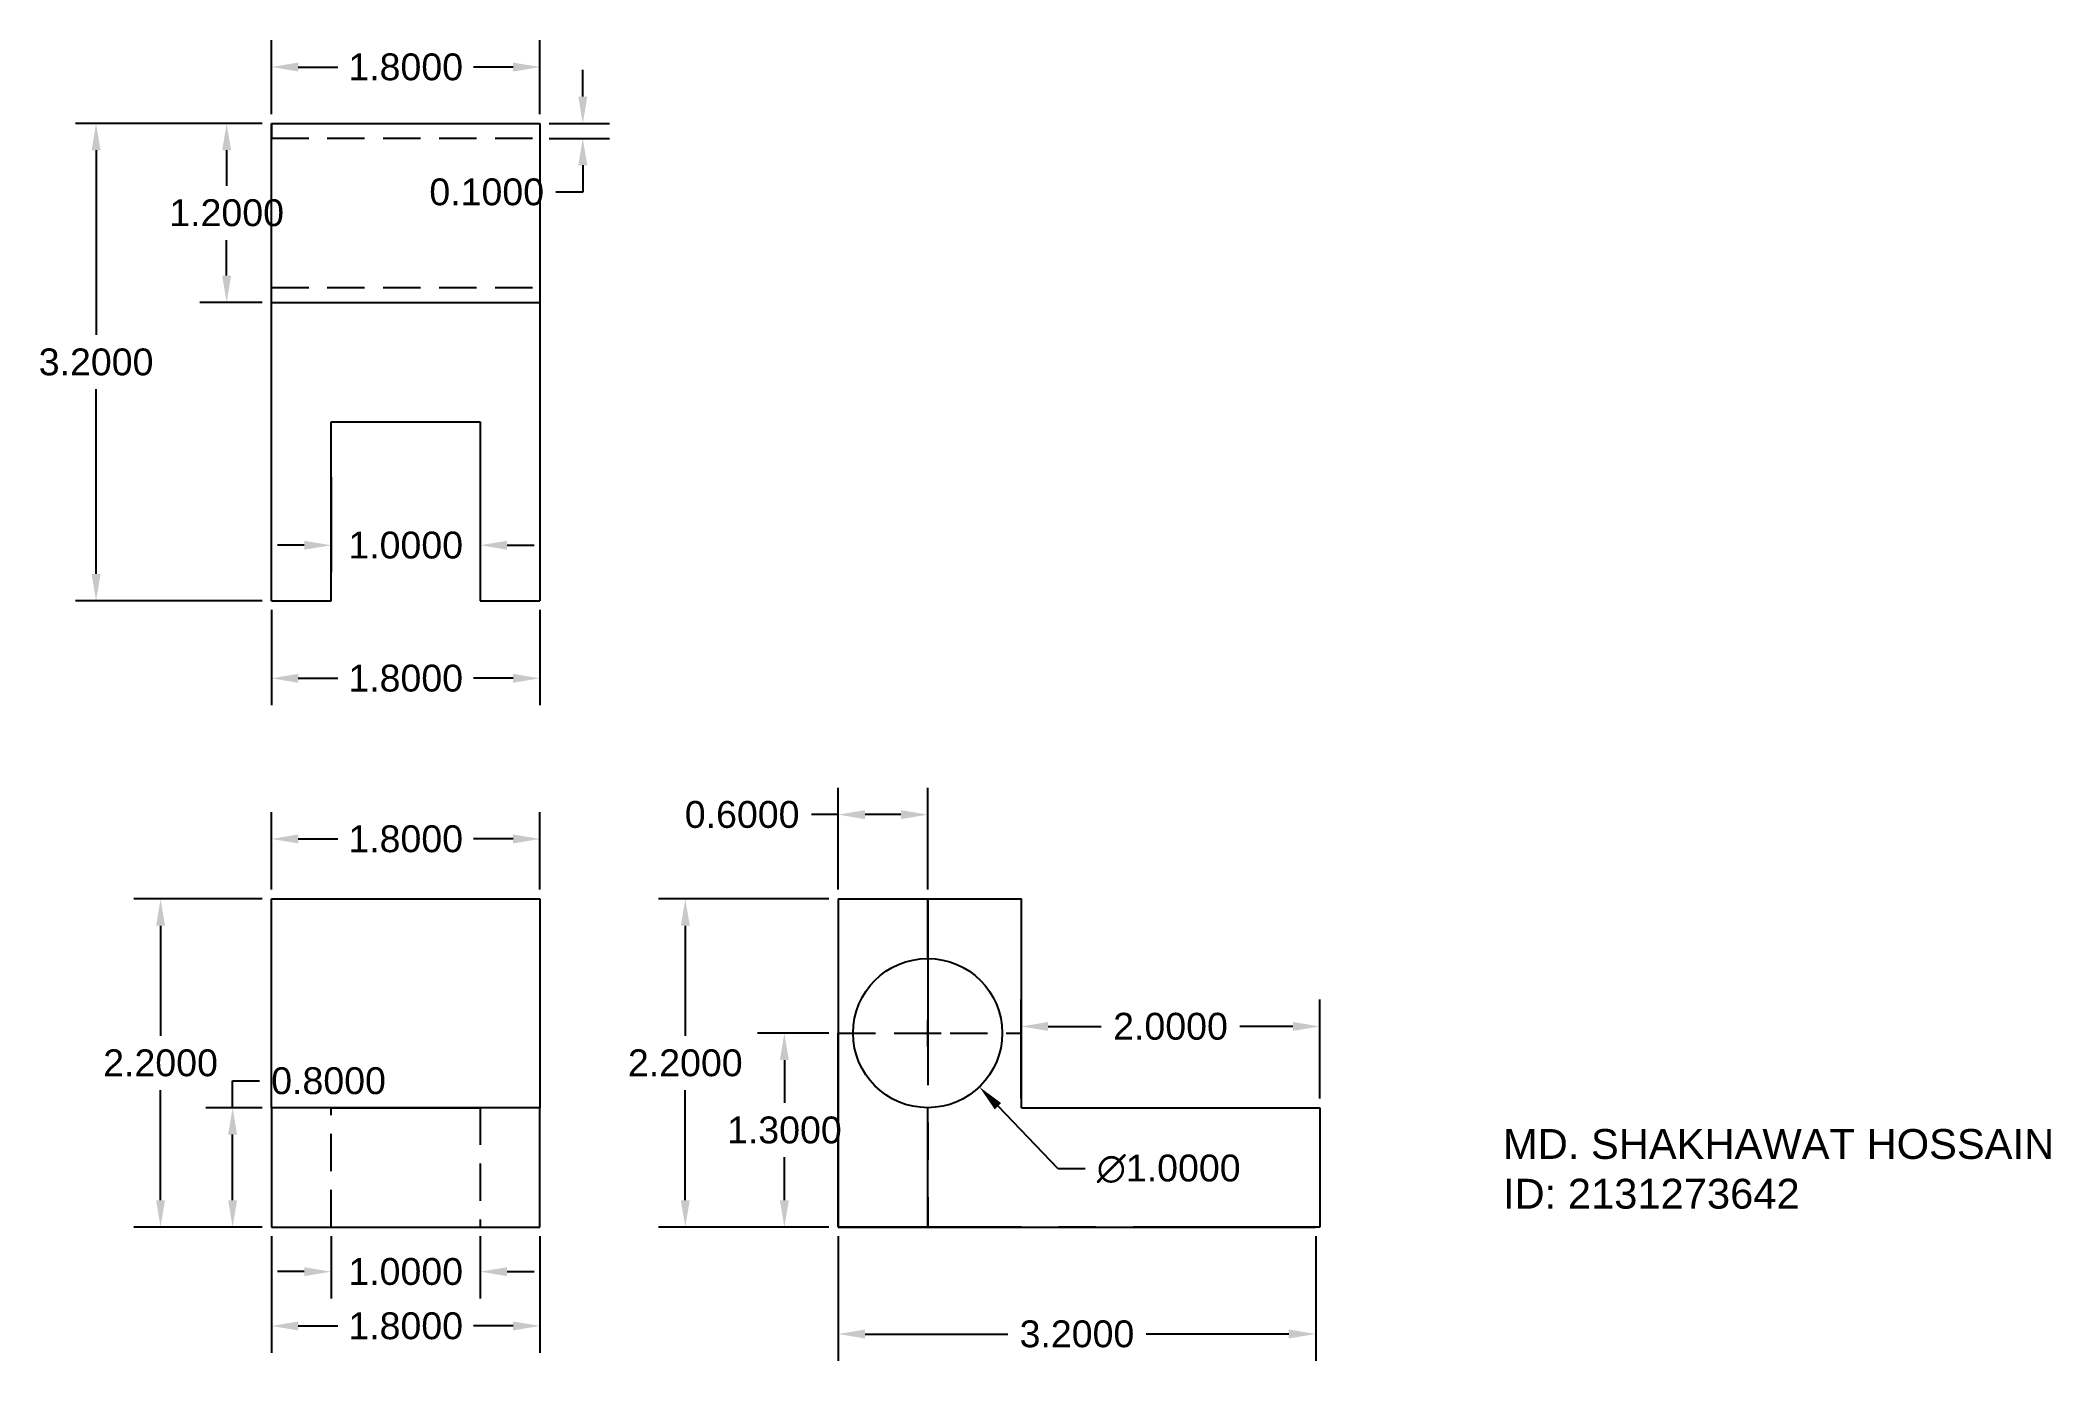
# Model space of a CAD drawing. Header units: inches. Extents: x -1505.1 to -1491.6, y 371.8 to 380.7.
import ezdxf

# ---------------------------------------------------------------- set-up
doc = ezdxf.new("R2010")
doc.units = ezdxf.units.IN
doc.header["$MEASUREMENT"] = 0
doc.linetypes.add('CENTER', pattern=[2, 1.25, -0.25, 0.25, -0.25])
doc.linetypes.add('HIDDEN', pattern=[0.375, 0.25, -0.125])
doc.styles.get("Standard").update_dxf_attribs({"font": 'arial.ttf'})
doc.dimstyles.get("Standard").update_dxf_attribs({"dimtxt": 0.18, "dimasz": 0.18, "dimexe": 0.18, "dimexo": 0.0625, "dimgap": 0.09, "dimtad": 0, "dimtih": 1, "dimtoh": 1, "dimdec": 4, "dimzin": 0, "dimdsep": 46, "dimtxsty": 'Standard', "dimcen": 0.09, "dimclrd": 4, "dimclre": 4, "dimadec": 0, "dimazin": 0, "dimtfac": 1, "dimtdec": 4, "dimtofl": 0, "dimtmove": 0, "dimatfit": 3, "dimfxl": 1, "dimtolj": 1, "dimtzin": 0, "dimarcsym": 0})

# ---------------------------------------------------------------- blocks, each defined once
blk = doc.blocks.new('*D1')
at = {"color": 4, "linetype": 'CENTER', "lineweight": -2, "transparency": 16777216}
for p, q in [((-1503.509, 376.865), (-1503.509, 376.227)), ((-1501.709, 376.865), (-1501.709, 376.227)), ((-1503.329, 376.407), (-1503.064, 376.407)), ((-1501.889, 376.407), (-1502.154, 376.407))]:
    blk.add_line(p, q, dxfattribs=at)
at = {"color": 4, "linetype": 'CENTER', "transparency": 16777216}
for points in [[(-1503.329, 376.437), (-1503.329, 376.377), (-1503.509, 376.407)], [(-1501.889, 376.437), (-1501.889, 376.377), (-1501.709, 376.407)]]:
    blk.add_solid(points, dxfattribs=at)
at = {"layer": 'Defpoints', "color": 0, "linetype": 'CENTER', "transparency": 16777216}
for p in [(-1503.509, 376.927), (-1501.709, 376.927), (-1501.709, 376.407)]:
    blk.add_point(p, dxfattribs=at)
at = {"color": 0, "linetype": 'CENTER', "transparency": 16777216, "insert": (-1502.609, 376.407), "char_height": 0.18, "attachment_point": 5}
blk.add_mtext('\\A1;1.8000', dxfattribs=at)
blk = doc.blocks.new('*D2')
at = {"color": 4, "linetype": 'CENTER', "lineweight": -2, "transparency": 16777216}
for p, q in [((-1503.109, 377.755), (-1503.109, 377.119)), ((-1502.109, 377.755), (-1502.109, 377.119)), ((-1503.289, 377.299), (-1503.469, 377.299)), ((-1501.929, 377.299), (-1501.749, 377.299))]:
    blk.add_line(p, q, dxfattribs=at)
at = {"color": 4, "linetype": 'CENTER', "transparency": 16777216}
for points in [[(-1503.289, 377.329), (-1503.289, 377.269), (-1503.109, 377.299)], [(-1501.929, 377.329), (-1501.929, 377.269), (-1502.109, 377.299)]]:
    blk.add_solid(points, dxfattribs=at)
at = {"layer": 'Defpoints', "color": 0, "linetype": 'CENTER', "transparency": 16777216}
for p in [(-1503.109, 377.817), (-1502.109, 377.817), (-1502.109, 377.299)]:
    blk.add_point(p, dxfattribs=at)
at = {"color": 0, "linetype": 'CENTER', "transparency": 16777216, "insert": (-1502.609, 377.299), "char_height": 0.18, "attachment_point": 5}
blk.add_mtext('\\A1;1.0000', dxfattribs=at)
blk = doc.blocks.new('*D3')
at = {"color": 4, "linetype": 'CENTER', "lineweight": -2, "transparency": 16777216}
for p, q in [((-1499.71, 372.666), (-1499.71, 371.831)), ((-1496.51, 372.666), (-1496.51, 371.831)), ((-1499.53, 372.011), (-1498.574, 372.011)), ((-1496.69, 372.011), (-1497.647, 372.011))]:
    blk.add_line(p, q, dxfattribs=at)
at = {"color": 4, "linetype": 'CENTER', "transparency": 16777216}
for points in [[(-1499.53, 372.041), (-1499.53, 371.981), (-1499.71, 372.011)], [(-1496.69, 372.041), (-1496.69, 371.981), (-1496.51, 372.011)]]:
    blk.add_solid(points, dxfattribs=at)
at = {"layer": 'Defpoints', "color": 0, "linetype": 'CENTER', "transparency": 16777216}
for p in [(-1499.71, 372.728), (-1496.51, 372.728), (-1496.51, 372.011)]:
    blk.add_point(p, dxfattribs=at)
at = {"color": 0, "linetype": 'CENTER', "transparency": 16777216, "insert": (-1498.11, 372.011), "char_height": 0.18, "attachment_point": 5}
blk.add_mtext('\\A1;3.2000', dxfattribs=at)
blk = doc.blocks.new('*D4')
at = {"color": 4, "linetype": 'CENTER', "lineweight": -2, "transparency": 16777216}
for p, q in [((-1499.773, 374.028), (-1500.251, 374.028)), ((-1500.071, 373.848), (-1500.071, 373.56)), ((-1500.071, 372.908), (-1500.071, 373.196)), ((-1499.773, 372.728), (-1500.251, 372.728))]:
    blk.add_line(p, q, dxfattribs=at)
at = {"color": 4, "linetype": 'CENTER', "transparency": 16777216}
for points in [[(-1500.101, 373.848), (-1500.041, 373.848), (-1500.071, 374.028)], [(-1500.101, 372.908), (-1500.041, 372.908), (-1500.071, 372.728)]]:
    blk.add_solid(points, dxfattribs=at)
at = {"layer": 'Defpoints', "color": 0, "linetype": 'CENTER', "transparency": 16777216}
for p in [(-1499.71, 374.028), (-1500.071, 372.728), (-1499.71, 372.728)]:
    blk.add_point(p, dxfattribs=at)
at = {"color": 0, "linetype": 'CENTER', "transparency": 16777216, "insert": (-1500.071, 373.378), "char_height": 0.18, "attachment_point": 5}
blk.add_mtext('\\A1;1.3000', dxfattribs=at)
blk = doc.blocks.new('*D5')
at = {"color": 4, "linetype": 'CENTER', "lineweight": -2, "transparency": 16777216}
for p, q in [((-1499.773, 374.928), (-1500.915, 374.928)), ((-1500.735, 374.748), (-1500.735, 374.01)), ((-1500.735, 372.908), (-1500.735, 373.646)), ((-1499.773, 372.728), (-1500.915, 372.728))]:
    blk.add_line(p, q, dxfattribs=at)
at = {"color": 4, "linetype": 'CENTER', "transparency": 16777216}
for points in [[(-1500.765, 374.748), (-1500.705, 374.748), (-1500.735, 374.928)], [(-1500.765, 372.908), (-1500.705, 372.908), (-1500.735, 372.728)]]:
    blk.add_solid(points, dxfattribs=at)
at = {"layer": 'Defpoints', "color": 0, "linetype": 'CENTER', "transparency": 16777216}
for p in [(-1499.71, 374.928), (-1500.735, 372.728), (-1499.71, 372.728)]:
    blk.add_point(p, dxfattribs=at)
at = {"color": 0, "linetype": 'CENTER', "transparency": 16777216, "insert": (-1500.735, 373.828), "char_height": 0.18, "attachment_point": 5}
blk.add_mtext('\\A1;2.2000', dxfattribs=at)
blk = doc.blocks.new('*D6')
at = {"color": 4, "linetype": 'CENTER', "lineweight": -2, "transparency": 16777216}
for p, q in [((-1499.71, 374.991), (-1499.71, 375.673)), ((-1499.11, 374.991), (-1499.11, 375.673)), ((-1499.71, 375.493), (-1499.89, 375.493)), ((-1499.29, 375.493), (-1499.53, 375.493))]:
    blk.add_line(p, q, dxfattribs=at)
at = {"color": 4, "linetype": 'CENTER', "transparency": 16777216}
for points in [[(-1499.53, 375.523), (-1499.53, 375.463), (-1499.71, 375.493)], [(-1499.29, 375.523), (-1499.29, 375.463), (-1499.11, 375.493)]]:
    blk.add_solid(points, dxfattribs=at)
at = {"layer": 'Defpoints', "color": 0, "linetype": 'CENTER', "transparency": 16777216}
for p in [(-1499.71, 375.493), (-1499.71, 374.928), (-1499.11, 374.928)]:
    blk.add_point(p, dxfattribs=at)
at = {"color": 0, "linetype": 'CENTER', "transparency": 16777216, "insert": (-1500.354, 375.493), "char_height": 0.18, "attachment_point": 5}
blk.add_mtext('\\A1;0.6000', dxfattribs=at)
blk = doc.blocks.new('*D7')
at = {"color": 4, "linetype": 'CENTER', "lineweight": -2, "transparency": 16777216}
for p, q in [((-1499.11, 373.938), (-1499.11, 374.118)), ((-1499.2, 374.028), (-1499.02, 374.028)), ((-1498.236, 373.118), (-1498.639, 373.538)), ((-1498.056, 373.118), (-1498.236, 373.118))]:
    blk.add_line(p, q, dxfattribs=at)
at = {"color": 4, "linetype": 'CENTER', "transparency": 16777216}
blk.add_solid([(-1498.618, 373.559), (-1498.661, 373.517), (-1498.764, 373.668)], dxfattribs=at)
at = {"layer": 'Defpoints', "color": 0, "linetype": 'CENTER', "transparency": 16777216}
for p in [(-1499.457, 374.389), (-1498.764, 373.668)]:
    blk.add_point(p, dxfattribs=at)
at = {"color": 0, "linetype": 'CENTER', "transparency": 16777216, "insert": (-1497.495, 373.118), "char_height": 0.18, "attachment_point": 5}
blk.add_mtext('\\A1;∅1.0000', dxfattribs=at)
blk = doc.blocks.new('*D8')
at = {"color": 4, "linetype": 'CENTER', "lineweight": -2, "transparency": 16777216}
for p, q in [((-1498.483, 373.591), (-1498.483, 374.253)), ((-1496.483, 373.591), (-1496.483, 374.253)), ((-1498.303, 374.073), (-1497.948, 374.073)), ((-1496.663, 374.073), (-1497.018, 374.073))]:
    blk.add_line(p, q, dxfattribs=at)
at = {"color": 4, "linetype": 'CENTER', "transparency": 16777216}
for points in [[(-1498.303, 374.103), (-1498.303, 374.043), (-1498.483, 374.073)], [(-1496.663, 374.103), (-1496.663, 374.043), (-1496.483, 374.073)]]:
    blk.add_solid(points, dxfattribs=at)
at = {"layer": 'Defpoints', "color": 0, "linetype": 'CENTER', "transparency": 16777216}
for p in [(-1496.483, 374.073), (-1498.483, 373.528), (-1496.483, 373.528)]:
    blk.add_point(p, dxfattribs=at)
at = {"color": 0, "linetype": 'CENTER', "transparency": 16777216, "insert": (-1497.483, 374.073), "char_height": 0.18, "attachment_point": 5}
blk.add_mtext('\\A1;2.0000', dxfattribs=at)
blk = doc.blocks.new('*D9')
at = {"color": 4, "linetype": 'CENTER', "lineweight": -2, "transparency": 16777216}
for p, q in [((-1503.509, 374.991), (-1503.509, 375.51)), ((-1501.709, 374.991), (-1501.709, 375.51)), ((-1503.329, 375.33), (-1503.064, 375.33)), ((-1501.889, 375.33), (-1502.154, 375.33))]:
    blk.add_line(p, q, dxfattribs=at)
at = {"color": 4, "linetype": 'CENTER', "transparency": 16777216}
for points in [[(-1503.329, 375.36), (-1503.329, 375.3), (-1503.509, 375.33)], [(-1501.889, 375.36), (-1501.889, 375.3), (-1501.709, 375.33)]]:
    blk.add_solid(points, dxfattribs=at)
at = {"layer": 'Defpoints', "color": 0, "linetype": 'CENTER', "transparency": 16777216}
for p in [(-1501.709, 375.33), (-1503.509, 374.928), (-1501.709, 374.928)]:
    blk.add_point(p, dxfattribs=at)
at = {"color": 0, "linetype": 'CENTER', "transparency": 16777216, "insert": (-1502.609, 375.33), "char_height": 0.18, "attachment_point": 5}
blk.add_mtext('\\A1;1.8000', dxfattribs=at)
blk = doc.blocks.new('*D10')
at = {"color": 4, "linetype": 'CENTER', "lineweight": -2, "transparency": 16777216}
for p, q in [((-1503.509, 380.19), (-1503.509, 380.685)), ((-1501.709, 380.19), (-1501.709, 380.685)), ((-1503.329, 380.505), (-1503.064, 380.505)), ((-1501.889, 380.505), (-1502.154, 380.505))]:
    blk.add_line(p, q, dxfattribs=at)
at = {"color": 4, "linetype": 'CENTER', "transparency": 16777216}
for points in [[(-1503.329, 380.535), (-1503.329, 380.475), (-1503.509, 380.505)], [(-1501.889, 380.535), (-1501.889, 380.475), (-1501.709, 380.505)]]:
    blk.add_solid(points, dxfattribs=at)
at = {"layer": 'Defpoints', "color": 0, "linetype": 'CENTER', "transparency": 16777216}
for p in [(-1501.709, 380.505), (-1503.509, 380.127), (-1501.709, 380.127)]:
    blk.add_point(p, dxfattribs=at)
at = {"color": 0, "linetype": 'CENTER', "transparency": 16777216, "insert": (-1502.609, 380.505), "char_height": 0.18, "attachment_point": 5}
blk.add_mtext('\\A1;1.8000', dxfattribs=at)
blk = doc.blocks.new('*D11')
at = {"color": 4, "linetype": 'CENTER', "lineweight": -2, "transparency": 16777216}
for p, q in [((-1503.572, 380.127), (-1503.989, 380.127)), ((-1503.809, 379.947), (-1503.809, 379.709)), ((-1503.809, 379.107), (-1503.809, 379.345)), ((-1503.572, 378.927), (-1503.989, 378.927))]:
    blk.add_line(p, q, dxfattribs=at)
at = {"color": 4, "linetype": 'CENTER', "transparency": 16777216}
for points in [[(-1503.839, 379.947), (-1503.779, 379.947), (-1503.809, 380.127)], [(-1503.839, 379.107), (-1503.779, 379.107), (-1503.809, 378.927)]]:
    blk.add_solid(points, dxfattribs=at)
at = {"layer": 'Defpoints', "color": 0, "linetype": 'CENTER', "transparency": 16777216}
for p in [(-1503.509, 380.127), (-1503.809, 378.927), (-1503.509, 378.927)]:
    blk.add_point(p, dxfattribs=at)
at = {"color": 0, "linetype": 'CENTER', "transparency": 16777216, "insert": (-1503.809, 379.527), "char_height": 0.18, "attachment_point": 5}
blk.add_mtext('\\A1;1.2000', dxfattribs=at)
blk = doc.blocks.new('*D12')
at = {"color": 4, "linetype": 'CENTER', "lineweight": -2, "transparency": 16777216}
for p, q in [((-1503.572, 380.127), (-1504.864, 380.127)), ((-1504.684, 379.947), (-1504.684, 378.709)), ((-1504.684, 377.107), (-1504.684, 378.345)), ((-1503.572, 376.927), (-1504.864, 376.927))]:
    blk.add_line(p, q, dxfattribs=at)
at = {"color": 4, "linetype": 'CENTER', "transparency": 16777216}
for points in [[(-1504.714, 379.947), (-1504.654, 379.947), (-1504.684, 380.127)], [(-1504.714, 377.107), (-1504.654, 377.107), (-1504.684, 376.927)]]:
    blk.add_solid(points, dxfattribs=at)
at = {"layer": 'Defpoints', "color": 0, "linetype": 'CENTER', "transparency": 16777216}
for p in [(-1503.509, 380.127), (-1504.684, 376.927), (-1503.509, 376.927)]:
    blk.add_point(p, dxfattribs=at)
at = {"color": 0, "linetype": 'CENTER', "transparency": 16777216, "insert": (-1504.684, 378.527), "char_height": 0.18, "attachment_point": 5}
blk.add_mtext('\\A1;3.2000', dxfattribs=at)
blk = doc.blocks.new('*D13')
at = {"color": 4, "linetype": 'CENTER', "lineweight": -2, "transparency": 16777216}
for p, q in [((-1503.769, 373.528), (-1503.769, 373.708)), ((-1503.769, 373.708), (-1503.589, 373.708)), ((-1503.572, 373.528), (-1503.949, 373.528)), ((-1503.769, 372.908), (-1503.769, 373.348)), ((-1503.572, 372.728), (-1503.949, 372.728))]:
    blk.add_line(p, q, dxfattribs=at)
at = {"color": 4, "linetype": 'CENTER', "transparency": 16777216}
for points in [[(-1503.799, 373.348), (-1503.739, 373.348), (-1503.769, 373.528)], [(-1503.799, 372.908), (-1503.739, 372.908), (-1503.769, 372.728)]]:
    blk.add_solid(points, dxfattribs=at)
at = {"layer": 'Defpoints', "color": 0, "linetype": 'CENTER', "transparency": 16777216}
for p in [(-1503.769, 373.528), (-1503.509, 373.528), (-1503.509, 372.728)]:
    blk.add_point(p, dxfattribs=at)
at = {"color": 0, "linetype": 'CENTER', "transparency": 16777216, "insert": (-1503.126, 373.708), "char_height": 0.18, "attachment_point": 5}
blk.add_mtext('\\A1;0.8000', dxfattribs=at)
blk = doc.blocks.new('*D14')
at = {"color": 4, "linetype": 'CENTER', "lineweight": -2, "transparency": 16777216}
for p, q in [((-1503.109, 372.666), (-1503.109, 372.249)), ((-1502.109, 372.666), (-1502.109, 372.249)), ((-1503.289, 372.429), (-1503.469, 372.429)), ((-1501.929, 372.429), (-1501.749, 372.429))]:
    blk.add_line(p, q, dxfattribs=at)
at = {"color": 4, "linetype": 'CENTER', "transparency": 16777216}
for points in [[(-1503.289, 372.459), (-1503.289, 372.399), (-1503.109, 372.429)], [(-1501.929, 372.459), (-1501.929, 372.399), (-1502.109, 372.429)]]:
    blk.add_solid(points, dxfattribs=at)
at = {"layer": 'Defpoints', "color": 0, "linetype": 'CENTER', "transparency": 16777216}
for p in [(-1503.109, 372.728), (-1502.109, 372.728), (-1502.109, 372.429)]:
    blk.add_point(p, dxfattribs=at)
at = {"color": 0, "linetype": 'CENTER', "transparency": 16777216, "insert": (-1502.609, 372.429), "char_height": 0.18, "attachment_point": 5}
blk.add_mtext('\\A1;1.0000', dxfattribs=at)
blk = doc.blocks.new('*D15')
at = {"color": 4, "linetype": 'CENTER', "lineweight": -2, "transparency": 16777216}
for p, q in [((-1503.509, 372.666), (-1503.509, 371.885)), ((-1501.709, 372.666), (-1501.709, 371.885)), ((-1503.329, 372.065), (-1503.064, 372.065)), ((-1501.889, 372.065), (-1502.154, 372.065))]:
    blk.add_line(p, q, dxfattribs=at)
at = {"color": 4, "linetype": 'CENTER', "transparency": 16777216}
for points in [[(-1503.329, 372.095), (-1503.329, 372.035), (-1503.509, 372.065)], [(-1501.889, 372.095), (-1501.889, 372.035), (-1501.709, 372.065)]]:
    blk.add_solid(points, dxfattribs=at)
at = {"layer": 'Defpoints', "color": 0, "linetype": 'CENTER', "transparency": 16777216}
for p in [(-1503.509, 372.728), (-1501.709, 372.728), (-1501.709, 372.065)]:
    blk.add_point(p, dxfattribs=at)
at = {"color": 0, "linetype": 'CENTER', "transparency": 16777216, "insert": (-1502.609, 372.065), "char_height": 0.18, "attachment_point": 5}
blk.add_mtext('\\A1;1.8000', dxfattribs=at)
blk = doc.blocks.new('*D16')
at = {"color": 4, "linetype": 'CENTER', "lineweight": -2, "transparency": 16777216}
for p, q in [((-1503.572, 374.928), (-1504.432, 374.928)), ((-1504.252, 374.748), (-1504.252, 374.01)), ((-1504.252, 372.908), (-1504.252, 373.646)), ((-1503.572, 372.728), (-1504.432, 372.728))]:
    blk.add_line(p, q, dxfattribs=at)
at = {"color": 4, "linetype": 'CENTER', "transparency": 16777216}
for points in [[(-1504.282, 374.748), (-1504.222, 374.748), (-1504.252, 374.928)], [(-1504.282, 372.908), (-1504.222, 372.908), (-1504.252, 372.728)]]:
    blk.add_solid(points, dxfattribs=at)
at = {"layer": 'Defpoints', "color": 0, "linetype": 'CENTER', "transparency": 16777216}
for p in [(-1503.509, 374.928), (-1504.252, 372.728), (-1503.509, 372.728)]:
    blk.add_point(p, dxfattribs=at)
at = {"color": 0, "linetype": 'CENTER', "transparency": 16777216, "insert": (-1504.252, 373.828), "char_height": 0.18, "attachment_point": 5}
blk.add_mtext('\\A1;2.2000', dxfattribs=at)
blk = doc.blocks.new('*D18')
at = {"color": 4, "linetype": 'CENTER', "lineweight": -2, "transparency": 16777216}
for p, q in [((-1501.422, 380.307), (-1501.422, 380.487)), ((-1501.647, 380.127), (-1501.242, 380.127)), ((-1501.647, 380.027), (-1501.242, 380.027)), ((-1501.422, 379.847), (-1501.422, 379.667)), ((-1501.422, 379.667), (-1501.602, 379.667))]:
    blk.add_line(p, q, dxfattribs=at)
at = {"color": 4, "linetype": 'CENTER', "transparency": 16777216}
for points in [[(-1501.452, 380.307), (-1501.392, 380.307), (-1501.422, 380.127)], [(-1501.452, 379.847), (-1501.392, 379.847), (-1501.422, 380.027)]]:
    blk.add_solid(points, dxfattribs=at)
at = {"layer": 'Defpoints', "color": 0, "linetype": 'CENTER', "transparency": 16777216}
for p in [(-1501.709, 380.127), (-1501.709, 380.027), (-1501.422, 380.027)]:
    blk.add_point(p, dxfattribs=at)
at = {"color": 0, "linetype": 'CENTER', "transparency": 16777216, "insert": (-1502.066, 379.667), "char_height": 0.18, "attachment_point": 5}
blk.add_mtext('\\A1;0.1000', dxfattribs=at)

msp = doc.modelspace()

# ---------------------------------------------------------------- linework, layer by layer
at = {"linetype": 'Continuous'}
for p, q in [((-1503.5092, 378.92724), (-1503.5092, 380.12724)), ((-1503.5092, 380.12724), (-1501.7092, 380.12724)), ((-1501.7092, 380.12724), (-1501.7092, 378.92724)), ((-1503.5092, 376.92724), (-1503.5092, 378.92724)), ((-1503.5092, 378.92724), (-1501.7092, 378.92724)), ((-1501.7092, 378.92724), (-1501.7092, 376.92724)), ((-1503.1092, 376.92724), (-1503.1092, 378.12724)), ((-1503.1092, 378.12724), (-1502.1092, 378.12724)), ((-1502.1092, 378.12724), (-1502.1092, 376.92724)), ((-1503.5092, 376.92724), (-1503.1092, 376.92724)), ((-1503.5092, 376.92724), (-1503.1092, 376.92724)), ((-1502.1092, 376.92724), (-1501.7092, 376.92724))]:
    msp.add_line(p, q, dxfattribs=at)
at = {"linetype": 'CENTER'}
for p, q in [((-1503.5092, 380.12724), (-1503.5092, 380.02724)), ((-1503.5092, 378.92724), (-1503.5092, 379.02724)), ((-1499.1103, 374.92834), (-1499.1103, 372.72834)), ((-1496.48275, 372.72834), (-1499.7103, 372.72834))]:
    msp.add_line(p, q, dxfattribs=at)
at = {"linetype": 'HIDDEN'}
for p, q in [((-1503.5092, 380.02724), (-1501.7092, 380.02724)), ((-1503.5092, 379.02724), (-1501.7092, 379.02724)), ((-1499.7103, 374.02834), (-1498.48276, 374.02834)), ((-1503.1092, 372.72834), (-1503.1092, 373.52834)), ((-1502.1092, 373.52834), (-1502.1092, 372.72834))]:
    msp.add_line(p, q, dxfattribs=at)
for p, q in [((-1503.5092, 373.52834), (-1503.5092, 374.92834)), ((-1503.5092, 374.92834), (-1501.7092, 374.92834)), ((-1501.7092, 374.92834), (-1501.7092, 373.52834)), ((-1499.7103, 374.92834), (-1498.48276, 374.92834)), ((-1499.7103, 374.92834), (-1498.87066, 374.92834)), ((-1499.7103, 374.92834), (-1499.7103, 372.72834)), ((-1499.1103, 374.52834), (-1499.1103, 374.92834)), ((-1498.48276, 373.52787), (-1498.48276, 374.92834)), ((-1499.7103, 372.72834), (-1499.7103, 374.02834)), ((-1501.7092, 373.52834), (-1503.5092, 373.52834)), ((-1503.5092, 373.52834), (-1503.5092, 372.72834)), ((-1503.1092, 373.52834), (-1502.1092, 373.52834)), ((-1501.7092, 372.72834), (-1501.7092, 373.52834)), ((-1499.1103, 372.72834), (-1499.1103, 373.52834)), ((-1498.48276, 373.52834), (-1496.48275, 373.52834)), ((-1496.48275, 373.52834), (-1496.48275, 372.72834)), ((-1503.5092, 372.72834), (-1501.7092, 372.72834)), ((-1503.5092, 372.72834), (-1503.1092, 372.72834)), ((-1499.7103, 372.72834), (-1496.5103, 372.72834)), ((-1499.7103, 372.72834), (-1499.1103, 372.72834))]:
    msp.add_line(p, q)
msp.add_circle((-1499.1103, 374.02834), 0.5)

# ---------------------------------------------------------------- texts
at = {"color": 4, "linetype": 'CENTER', "insert": (-1495.25452, 373.38495), "char_height": 0.2, "attachment_point": 1}
msp.add_mtext_dynamic_manual_height_columns('MD. SHAKHAWAT HOSSAIN\\PID: 2131273642', width=3.6804299, gutter_width=1, heights=[0], dxfattribs=at)

# ---------------------------------------------------------------- dimensions: what is measured, and where the dimension line sits
at = {"linetype": 'CENTER'}
for base, p1, p2, picture, middle in [((-1501.7092, 380.5049), (-1503.5092, 380.12724), (-1501.7092, 380.12724), '*D10', (-1502.6092, 380.5049)), ((-1502.1092, 377.29875), (-1503.1092, 377.81711), (-1502.1092, 377.81711), '*D2', (-1502.6092, 377.29875)), ((-1501.7092, 376.40716), (-1503.5092, 376.92724), (-1501.7092, 376.92724), '*D1', (-1502.6092, 376.40716)), ((-1499.7103, 375.4933), (-1499.1103, 374.92834), (-1499.7103, 374.92834), '*D6', (-1500.35362, 375.4933)), ((-1501.7092, 375.32971), (-1503.5092, 374.92834), (-1501.7092, 374.92834), '*D9', (-1502.6092, 375.32971)), ((-1496.48275, 374.07289), (-1498.48276, 373.52834), (-1496.48275, 373.52834), '*D8', (-1497.48275, 374.07289)), ((-1501.7092, 372.06489), (-1503.5092, 372.72834), (-1501.7092, 372.72834), '*D15', (-1502.6092, 372.06489)), ((-1502.1092, 372.42949), (-1503.1092, 372.72834), (-1502.1092, 372.72834), '*D14', (-1502.6092, 372.42949)), ((-1496.5103, 372.01144), (-1499.7103, 372.72834), (-1496.5103, 372.72834), '*D3', (-1498.1103, 372.01144))]:
    dim = msp.add_linear_dim(base=base, p1=p1, p2=p2, dimstyle='Standard', dxfattribs=at)
    dim.commit()
    dim.dimension.update_dxf_attribs({"geometry": picture, "text_midpoint": middle})
for base, p1, p2, picture, middle in [((-1501.42234, 380.02724), (-1501.7092, 380.12724), (-1501.7092, 380.02724), '*D18', (-1502.06566, 379.66724)), ((-1504.68359, 376.92724), (-1503.5092, 380.12724), (-1503.5092, 376.92724), '*D12', (-1504.68359, 378.52724)), ((-1503.80947, 378.92724), (-1503.5092, 380.12724), (-1503.5092, 378.92724), '*D11', (-1503.80947, 379.52724)), ((-1504.2517, 372.72834), (-1503.5092, 374.92834), (-1503.5092, 372.72834), '*D16', (-1504.2517, 373.82834)), ((-1500.73511, 372.72834), (-1499.7103, 374.92834), (-1499.7103, 372.72834), '*D5', (-1500.73511, 373.82834)), ((-1500.0707, 372.72834), (-1499.7103, 374.02834), (-1499.7103, 372.72834), '*D4', (-1500.0707, 373.37834)), ((-1503.76925, 373.52834), (-1503.5092, 372.72834), (-1503.5092, 373.52834), '*D13', (-1503.12593, 373.70834))]:
    dim = msp.add_linear_dim(base=base, p1=p1, p2=p2, angle=90, dimstyle='Standard', dxfattribs=at)
    dim.commit()
    dim.dimension.update_dxf_attribs({"geometry": picture, "text_midpoint": middle})
dim = msp.add_diameter_dim_2p(p1=(-1499.45656, 374.38904), p2=(-1498.76405, 373.66764), dimstyle='Standard', dxfattribs=at)
dim.commit()
dim.dimension.update_dxf_attribs({"geometry": '*D7', "text_midpoint": (-1497.49477, 373.11758), "dimtype": 163})

doc.saveas('drawing.dxf')
